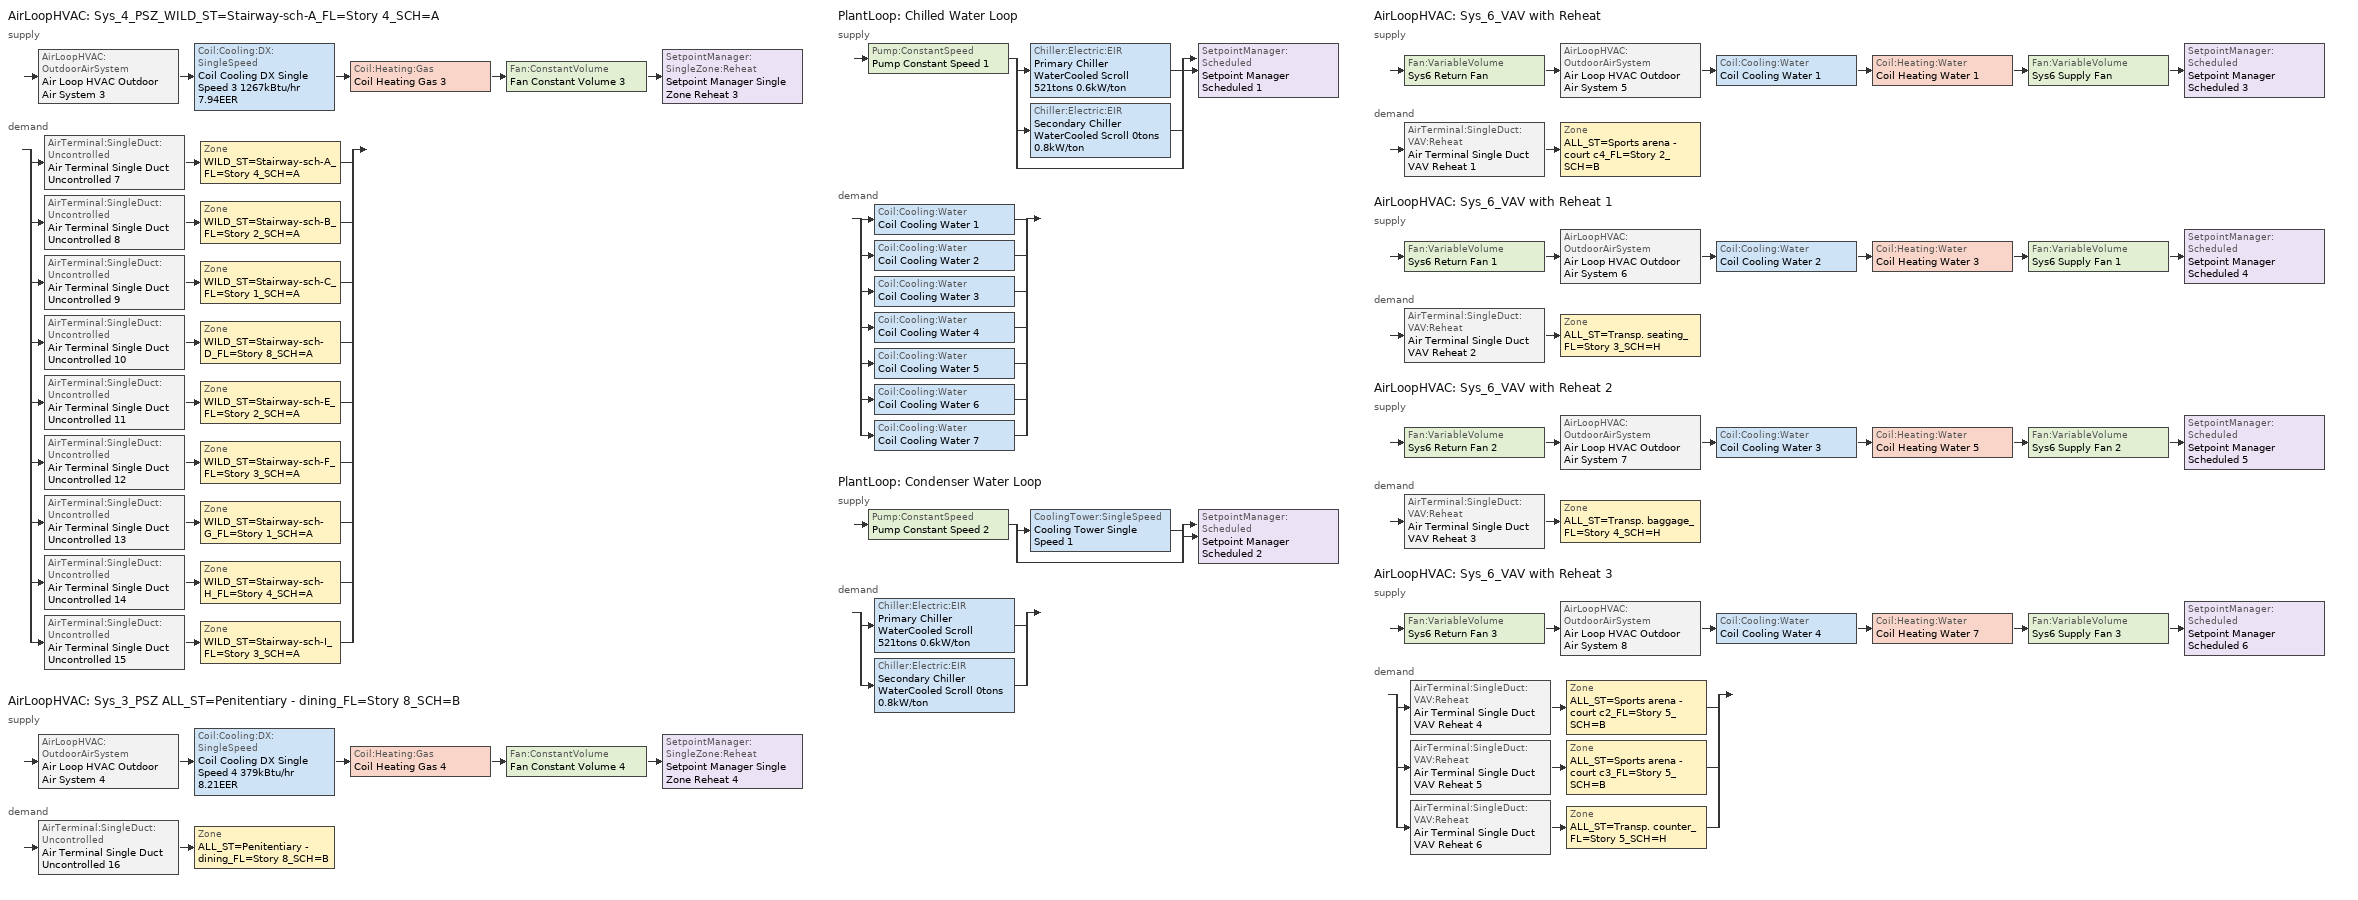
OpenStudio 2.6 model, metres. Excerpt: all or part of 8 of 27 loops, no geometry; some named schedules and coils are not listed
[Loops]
AirLoopHVAC 'Sys_4_PSZ_WILD_ST=Stairway-sch-A_FL=Story 4_SCH=A'
 supply: AirLoopHVAC:OutdoorAirSystem 'Air Loop HVAC Outdoor Air System 3' > Coil:Cooling:DX:SingleSpeed 'Coil Cooling DX Single Speed 3 1267kBtu/hr 7.94EER' > Coil:Heating:Gas 'Coil Heating Gas 3' > Fan:ConstantVolume 'Fan Constant Volume 3' > SetpointManager:SingleZone:Reheat 'Setpoint Manager Single Zone Reheat 3'
 demand: split
  | AirTerminal:SingleDuct:Uncontrolled 'Air Terminal Single Duct Uncontrolled 7' > Zone 'WILD_ST=Stairway-sch-A_FL=Story 4_SCH=A'
  | AirTerminal:SingleDuct:Uncontrolled 'Air Terminal Single Duct Uncontrolled 8' > Zone 'WILD_ST=Stairway-sch-B_FL=Story 2_SCH=A'
  | AirTerminal:SingleDuct:Uncontrolled 'Air Terminal Single Duct Uncontrolled 9' > Zone 'WILD_ST=Stairway-sch-C_FL=Story 1_SCH=A'
  | AirTerminal:SingleDuct:Uncontrolled 'Air Terminal Single Duct Uncontrolled 10' > Zone 'WILD_ST=Stairway-sch-D_FL=Story 8_SCH=A'
  | AirTerminal:SingleDuct:Uncontrolled 'Air Terminal Single Duct Uncontrolled 11' > Zone 'WILD_ST=Stairway-sch-E_FL=Story 2_SCH=A'
  | AirTerminal:SingleDuct:Uncontrolled 'Air Terminal Single Duct Uncontrolled 12' > Zone 'WILD_ST=Stairway-sch-F_FL=Story 3_SCH=A'
  | AirTerminal:SingleDuct:Uncontrolled 'Air Terminal Single Duct Uncontrolled 13' > Zone 'WILD_ST=Stairway-sch-G_FL=Story 1_SCH=A'
  | AirTerminal:SingleDuct:Uncontrolled 'Air Terminal Single Duct Uncontrolled 14' > Zone 'WILD_ST=Stairway-sch-H_FL=Story 4_SCH=A'
  | AirTerminal:SingleDuct:Uncontrolled 'Air Terminal Single Duct Uncontrolled 15' > Zone 'WILD_ST=Stairway-sch-I_FL=Story 3_SCH=A'
AirLoopHVAC 'Sys_3_PSZ ALL_ST=Penitentiary - dining_FL=Story 8_SCH=B'
 supply: AirLoopHVAC:OutdoorAirSystem 'Air Loop HVAC Outdoor Air System 4' > Coil:Cooling:DX:SingleSpeed 'Coil Cooling DX Single Speed 4 379kBtu/hr 8.21EER' > Coil:Heating:Gas 'Coil Heating Gas 4' > Fan:ConstantVolume 'Fan Constant Volume 4' > SetpointManager:SingleZone:Reheat 'Setpoint Manager Single Zone Reheat 4'
 demand: AirTerminal:SingleDuct:Uncontrolled 'Air Terminal Single Duct Uncontrolled 16' > Zone 'ALL_ST=Penitentiary - dining_FL=Story 8_SCH=B'
PlantLoop 'Chilled Water Loop'
 supply: Pump:ConstantSpeed 'Pump Constant Speed 1' > split
  | Chiller:Electric:EIR 'Primary Chiller WaterCooled Scroll 521tons 0.6kW/ton'
  | Chiller:Electric:EIR 'Secondary Chiller WaterCooled Scroll 0tons 0.8kW/ton'
  | bypass
  join > SetpointManager:Scheduled 'Setpoint Manager Scheduled 1'
 demand: split
  | Coil:Cooling:Water 'Coil Cooling Water 1'
  | Coil:Cooling:Water 'Coil Cooling Water 2'
  | Coil:Cooling:Water 'Coil Cooling Water 3'
  | Coil:Cooling:Water 'Coil Cooling Water 4'
  | Coil:Cooling:Water 'Coil Cooling Water 5'
  | Coil:Cooling:Water 'Coil Cooling Water 6'
  | Coil:Cooling:Water 'Coil Cooling Water 7'
PlantLoop 'Condenser Water Loop'
 supply: Pump:ConstantSpeed 'Pump Constant Speed 2' > split
  | CoolingTower:SingleSpeed 'Cooling Tower Single Speed 1'
  | bypass
  join > SetpointManager:Scheduled 'Setpoint Manager Scheduled 2'
 demand: split
  | Chiller:Electric:EIR 'Primary Chiller WaterCooled Scroll 521tons 0.6kW/ton'
  | Chiller:Electric:EIR 'Secondary Chiller WaterCooled Scroll 0tons 0.8kW/ton'
AirLoopHVAC 'Sys_6_VAV with Reheat'
 supply: Fan:VariableVolume 'Sys6 Return Fan' > AirLoopHVAC:OutdoorAirSystem 'Air Loop HVAC Outdoor Air System 5' > Coil:Cooling:Water 'Coil Cooling Water 1' > Coil:Heating:Water 'Coil Heating Water 1' > Fan:VariableVolume 'Sys6 Supply Fan' > SetpointManager:Scheduled 'Setpoint Manager Scheduled 3'
 demand: AirTerminal:SingleDuct:VAV:Reheat 'Air Terminal Single Duct VAV Reheat 1' > Zone 'ALL_ST=Sports arena - court c4_FL=Story 2_SCH=B'
AirLoopHVAC 'Sys_6_VAV with Reheat 1'
 supply: Fan:VariableVolume 'Sys6 Return Fan 1' > AirLoopHVAC:OutdoorAirSystem 'Air Loop HVAC Outdoor Air System 6' > Coil:Cooling:Water 'Coil Cooling Water 2' > Coil:Heating:Water 'Coil Heating Water 3' > Fan:VariableVolume 'Sys6 Supply Fan 1' > SetpointManager:Scheduled 'Setpoint Manager Scheduled 4'
 demand: AirTerminal:SingleDuct:VAV:Reheat 'Air Terminal Single Duct VAV Reheat 2' > Zone 'ALL_ST=Transp. seating_FL=Story 3_SCH=H'
AirLoopHVAC 'Sys_6_VAV with Reheat 2'
 supply: Fan:VariableVolume 'Sys6 Return Fan 2' > AirLoopHVAC:OutdoorAirSystem 'Air Loop HVAC Outdoor Air System 7' > Coil:Cooling:Water 'Coil Cooling Water 3' > Coil:Heating:Water 'Coil Heating Water 5' > Fan:VariableVolume 'Sys6 Supply Fan 2' > SetpointManager:Scheduled 'Setpoint Manager Scheduled 5'
 demand: AirTerminal:SingleDuct:VAV:Reheat 'Air Terminal Single Duct VAV Reheat 3' > Zone 'ALL_ST=Transp. baggage_FL=Story 4_SCH=H'
AirLoopHVAC 'Sys_6_VAV with Reheat 3'
 supply: Fan:VariableVolume 'Sys6 Return Fan 3' > AirLoopHVAC:OutdoorAirSystem 'Air Loop HVAC Outdoor Air System 8' > Coil:Cooling:Water 'Coil Cooling Water 4' > Coil:Heating:Water 'Coil Heating Water 7' > Fan:VariableVolume 'Sys6 Supply Fan 3' > SetpointManager:Scheduled 'Setpoint Manager Scheduled 6'
 demand: split
  | AirTerminal:SingleDuct:VAV:Reheat 'Air Terminal Single Duct VAV Reheat 4' > Zone 'ALL_ST=Sports arena - court c2_FL=Story 5_SCH=B'
  | AirTerminal:SingleDuct:VAV:Reheat 'Air Terminal Single Duct VAV Reheat 5' > Zone 'ALL_ST=Sports arena - court c3_FL=Story 5_SCH=B'
  | AirTerminal:SingleDuct:VAV:Reheat 'Air Terminal Single Duct VAV Reheat 6' > Zone 'ALL_ST=Transp. counter_FL=Story 5_SCH=H'
[Sizing:Zone] Zone Cooling Design Supply Air Temperature Input Method=SupplyAirTemperature; Zone Cooling Design Supply Air Temperature {C}=13; Zone Cooling Design Supply Air Temperature Difference {deltaC}=11.11; Zone Heating Design Supply Air Temperature Input Method=SupplyAirTemperature; Zone Heating Design Supply Air Temperature {C}=43; Zone Heating Design Supply Air Temperature Difference {deltaC}=11.11; Zone Cooling Design Supply Air Humidity Ratio {kg-H2O/kg-air}=0.0085; Zone Heating Design Supply Air Humidity Ratio {kg-H2O/kg-air}=0.008; Zone Heating Sizing Factor=1.3; Zone Cooling Sizing Factor=1.1; Cooling Design Air Flow Method=DesignDay; Heating Design Air Flow Method=DesignDay; Account for Dedicated Outdoor Air System=No; Dedicated Outdoor Air System Control Strategy=NeutralSupplyAir; Dedicated Outdoor Air Low Setpoint Temperature for Design {C}=autosize; Dedicated Outdoor Air High Setpoint Temperature for Design {C}=autosize
ALL_ST=Penitentiary - dining_FL=Story 8_SCH=B; ALL_ST=Sports arena - court c2_FL=Story 5_SCH=B; ALL_ST=Sports arena - court c3_FL=Story 5_SCH=B; ALL_ST=Sports arena - court c4_FL=Story 2_SCH=B; ALL_ST=Transp. baggage_FL=Story 4_SCH=H; ALL_ST=Transp. counter_FL=Story 5_SCH=H; ALL_ST=Transp. seating_FL=Story 3_SCH=H; WILD_ST=Stairway-sch-A_FL=Story 4_SCH=A; WILD_ST=Stairway-sch-B_FL=Story 2_SCH=A; WILD_ST=Stairway-sch-C_FL=Story 1_SCH=A; WILD_ST=Stairway-sch-D_FL=Story 8_SCH=A; WILD_ST=Stairway-sch-E_FL=Story 2_SCH=A; WILD_ST=Stairway-sch-F_FL=Story 3_SCH=A; WILD_ST=Stairway-sch-G_FL=Story 1_SCH=A; WILD_ST=Stairway-sch-H_FL=Story 4_SCH=A; WILD_ST=Stairway-sch-I_FL=Story 3_SCH=A
[Zone equipment]
ALL_ST=Penitentiary - dining_FL=Story 8_SCH=B: Air Terminal Single Duct Uncontrolled 16, Zone HVAC Baseboard Convective Water 16
ALL_ST=Sports arena - court c2_FL=Story 5_SCH=B: Air Terminal Single Duct VAV Reheat 4, Zone HVAC Baseboard Convective Water 20
ALL_ST=Sports arena - court c3_FL=Story 5_SCH=B: Air Terminal Single Duct VAV Reheat 5, Zone HVAC Baseboard Convective Water 21
ALL_ST=Sports arena - court c4_FL=Story 2_SCH=B: Air Terminal Single Duct VAV Reheat 1, Zone HVAC Baseboard Convective Water 17
ALL_ST=Transp. baggage_FL=Story 4_SCH=H: Air Terminal Single Duct VAV Reheat 3, Zone HVAC Baseboard Convective Water 19
ALL_ST=Transp. counter_FL=Story 5_SCH=H: Air Terminal Single Duct VAV Reheat 6, Zone HVAC Baseboard Convective Water 22
ALL_ST=Transp. seating_FL=Story 3_SCH=H: Air Terminal Single Duct VAV Reheat 2, Zone HVAC Baseboard Convective Water 18
WILD_ST=Stairway-sch-A_FL=Story 4_SCH=A: Air Terminal Single Duct Uncontrolled 7, Zone HVAC Baseboard Convective Water 7
WILD_ST=Stairway-sch-B_FL=Story 2_SCH=A: Air Terminal Single Duct Uncontrolled 8, Zone HVAC Baseboard Convective Water 8
WILD_ST=Stairway-sch-C_FL=Story 1_SCH=A: Air Terminal Single Duct Uncontrolled 9, Zone HVAC Baseboard Convective Water 9
WILD_ST=Stairway-sch-D_FL=Story 8_SCH=A: Air Terminal Single Duct Uncontrolled 10, Zone HVAC Baseboard Convective Water 10
WILD_ST=Stairway-sch-E_FL=Story 2_SCH=A: Air Terminal Single Duct Uncontrolled 11, Zone HVAC Baseboard Convective Water 11
WILD_ST=Stairway-sch-F_FL=Story 3_SCH=A: Air Terminal Single Duct Uncontrolled 12, Zone HVAC Baseboard Convective Water 12
WILD_ST=Stairway-sch-G_FL=Story 1_SCH=A: Air Terminal Single Duct Uncontrolled 13, Zone HVAC Baseboard Convective Water 13
WILD_ST=Stairway-sch-H_FL=Story 4_SCH=A: Air Terminal Single Duct Uncontrolled 14, Zone HVAC Baseboard Convective Water 14
WILD_ST=Stairway-sch-I_FL=Story 3_SCH=A: Air Terminal Single Duct Uncontrolled 15, Zone HVAC Baseboard Convective Water 15
[PlantLoop] Glycol Concentration=0; Plant Loop Volume {m3}=Autocalculate; Load Distribution Scheme=Optimal
Chilled Water Loop; Condenser Water Loop
[Sizing:Plant] Loop Design Temperature Difference {deltaC}=6; Sizing Option=NonCoincident; Zone Timesteps in Averaging Window=1; Coincident Sizing Factor Mode=None
Name | Loop Type | Design Loop Exit Temperature {C}
Chilled Water Loop | Cooling | 7
Condenser Water Loop | Condenser | 29
[AirLoopHVAC] Design Supply Air Flow Rate {m3/s}=AutoSize
Name | Availability Schedule
Sys_4_PSZ_WILD_ST=Stairway-sch-A_FL=Story 4_SCH=A | Sys_4_PSZ_WILD_ST=Stairway-sch-A_FL=Story 4_SCH=A Occ Sch
Sys_3_PSZ ALL_ST=Penitentiary - dining_FL=Story 8_SCH=B | Sys_3_PSZ ALL_ST=Penitentiary - dining_FL=Story 8_SCH=B Occ Sch
Sys_6_VAV with Reheat | Sys_6_VAV with Reheat Occ Sch
Sys_6_VAV with Reheat 1 | Sys_6_VAV with Reheat 1 Occ Sch
Sys_6_VAV with Reheat 2 | Sys_6_VAV with Reheat 2 Occ Sch
Sys_6_VAV with Reheat 3 | Sys_6_VAV with Reheat 3 Occ Sch
[Sizing:System] Type of Load to Size On=Sensible; Design Outdoor Air Flow Rate {m3/s}=Autosize; Preheat Design Temperature {C}=7; Preheat Design Humidity Ratio {kg-H2O/kg-Air}=0.008; Precool Design Humidity Ratio {kg-H2O/kg-Air}=0.008; Central Cooling Design Supply Air Temperature {C}=13; Sizing Option=NonCoincident; 100% Outdoor Air in Cooling=No; 100% Outdoor Air in Heating=No; Central Cooling Design Supply Air Humidity Ratio {kg-H2O/kg-Air}=0.0085; Central Heating Design Supply Air Humidity Ratio {kg-H2O/kg-Air}=0.008; Cooling Design Air Flow Method=DesignDay; Cooling Design Air Flow Rate {m3/s}=0; Heating Design Air Flow Method=DesignDay; Heating Design Air Flow Rate {m3/s}=0; System Outdoor Air Method=ZoneSum; Zone Maximum Outdoor Air Fraction=1; Cooling Supply Air Flow Rate Per Floor Area {m3/s-m2}=0.00996765; Cooling Fraction of Autosized Cooling Supply Air Flow Rate=1; Cooling Supply Air Flow Rate Per Unit Cooling Capacity {m3/s-W}=3.94755e-05; Heating Supply Air Flow Rate Per Floor Area {m3/s-m2}=0.00996765; Heating Fraction of Autosized Heating Supply Air Flow Rate=1; Heating Fraction of Autosized Cooling Supply Air Flow Rate=1; Heating Supply Air Flow Rate Per Unit Heating Capacity {m3/s-W}=3.15882e-05; Cooling Design Capacity Method=CoolingDesignCapacity; Cooling Design Capacity {W}=autosize; Cooling Design Capacity Per Floor Area {W/m2}=234.7; Fraction of Autosized Cooling Design Capacity=1; Heating Design Capacity Method=HeatingDesignCapacity; Heating Design Capacity {W}=autosize; Heating Design Capacity Per Floor Area {W/m2}=157; Fraction of Autosized Heating Design Capacity=1; Central Cooling Capacity Control Method=OnOff
Name | Minimum System Air Flow Ratio | Precool Design Temperature {C} | Central Heating Design Supply Air Temperature {C}
Sys_4_PSZ_WILD_ST=Stairway-sch-A_FL=Story 4_SCH=A; Sys_3_PSZ ALL_ST=Penitentiary - dining_FL=Story 8_SCH=B | 1 | 13 | 43
Sys_6_VAV with Reheat; Sys_6_VAV with Reheat 1; Sys_6_VAV with Reheat 2; Sys_6_VAV with Reheat 3 | 0.3 | 12.8 | 13.1
[Fan:ConstantVolume] Availability Schedule=Always On Discrete; Fan Efficiency=0.39975; Pressure Rise {Pa}=640; Maximum Flow Rate {m3/s}=AutoSize; Motor Efficiency=0.615
Fan Constant Volume 3; Fan Constant Volume 4
[Coil:Heating:Gas] Availability Schedule=Always On Discrete; Gas Burner Efficiency=0.81; Nominal Capacity {W}=AutoSize; Parasitic Electric Load {W}=0; Part Load Fraction Correlation Curve=FURNACE-EFFPLR-NECB2011; Parasitic Gas Load {W}=0
Coil Heating Gas 3; Coil Heating Gas 4
[Coil:Cooling:DX:SingleSpeed] Availability Schedule=Always On Discrete; Rated Total Cooling Capacity {W}=autosize; Rated Sensible Heat Ratio=autosize; Rated Air Flow Rate {m3/s}=autosize; Rated Evaporator Fan Power Per Volume Flow Rate {W/(m3/s)}=773.3; Total Cooling Capacity Function of Temperature Curve=DXCOOL-NECB2011-REF-CAPFT; Total Cooling Capacity Function of Flow Fraction Curve=DXCOOL-NECB2011-REF-CAPFFLOW; Energy Input Ratio Function of Temperature Curve=DXCOOL-NECB2011-REF-COOLEIRFT; Energy Input Ratio Function of Flow Fraction Curve=DXCOOL-NECB2011-REF-COOLEIRFFLOW; Part Load Fraction Correlation Curve=DXCOOL-NECB2011-REF-COOLPLFFPLR; Condenser Type=AirCooled; Evaporative Condenser Effectiveness=0; Evaporative Condenser Air Flow Rate {m3/s}=Autosize; Evaporative Condenser Pump Rated Power Consumption {W}=Autosize; Crankcase Heater Capacity {W}=0; Maximum Outdoor Dry-Bulb Temperature for Crankcase Heater Operation {C}=0; Basin Heater Capacity {W/K}=0; Basin Heater Setpoint Temperature {C}=10
Name | Rated COP {W/W}
Coil Cooling DX Single Speed 3 1267kBtu/hr 7.94EER | 3.47228
Coil Cooling DX Single Speed 4 379kBtu/hr 8.21EER | 3.01912
[Controller:OutdoorAir] Minimum Outdoor Air Flow Rate {m3/s}=autosize; Maximum Outdoor Air Flow Rate {m3/s}=Autosize; Economizer Control Type=DifferentialEnthalpy; Economizer Control Action Type=ModulateFlow; Lockout Type=NoLockout; Minimum Limit Type=FixedMinimum; High Humidity Control=No
Name | Minimum Outdoor Air Schedule | Controller Mechanical Ventilation | Heat Recovery Bypass Control Type
Controller Outdoor Air 3 | Sys_4_PSZ_WILD_ST=Stairway-sch-A_FL=Story 4_SCH=A Occ Sch | Controller Mechanical Ventilation 3 | BypassWhenOAFlowGreaterThanMinimum
Controller Outdoor Air 4 | Sys_3_PSZ ALL_ST=Penitentiary - dining_FL=Story 8_SCH=B Occ Sch | Controller Mechanical Ventilation 4 | BypassWhenOAFlowGreaterThanMinimum
Controller Outdoor Air 5 | Sys_6_VAV with Reheat Occ Sch | Controller Mechanical Ventilation 5 | BypassWhenOAFlowGreaterThanMinimum
Controller Outdoor Air 6 | Sys_6_VAV with Reheat 1 Occ Sch | Controller Mechanical Ventilation 6 | BypassWhenOAFlowGreaterThanMinimum
Controller Outdoor Air 7 | Sys_6_VAV with Reheat 2 Occ Sch | Controller Mechanical Ventilation 7 | BypassWhenWithinEconomizerLimits
Controller Outdoor Air 8 | Sys_6_VAV with Reheat 3 Occ Sch | Controller Mechanical Ventilation 8 | BypassWhenOAFlowGreaterThanMinimum
[Controller:MechanicalVentilation] Availability Schedule=Always On Discrete; System Outdoor Air Method=ZoneSum
Controller Mechanical Ventilation 3; Controller Mechanical Ventilation 4; Controller Mechanical Ventilation 5; Controller Mechanical Ventilation 6; Controller Mechanical Ventilation 7; Controller Mechanical Ventilation 8
[AirLoopHVAC:OutdoorAirSystem]
Name | Controller
Air Loop HVAC Outdoor Air System 3 | Controller Outdoor Air 3
Air Loop HVAC Outdoor Air System 4 | Controller Outdoor Air 4
Air Loop HVAC Outdoor Air System 5 | Controller Outdoor Air 5
Air Loop HVAC Outdoor Air System 6 | Controller Outdoor Air 6
Air Loop HVAC Outdoor Air System 7 | Controller Outdoor Air 7
Air Loop HVAC Outdoor Air System 8 | Controller Outdoor Air 8
[SetpointManager:SingleZone:Reheat] Minimum Supply Air Temperature {C}=13; Maximum Supply Air Temperature {C}=43
Name | Control Zone
Setpoint Manager Single Zone Reheat 3 | WILD_ST=Stairway-sch-A_FL=Story 4_SCH=A
Setpoint Manager Single Zone Reheat 4 | ALL_ST=Penitentiary - dining_FL=Story 8_SCH=B
[AirTerminal:SingleDuct:Uncontrolled] Availability Schedule=Always On Discrete; Maximum Air Flow Rate {m3/s}=AutoSize
Air Terminal Single Duct Uncontrolled 7; Air Terminal Single Duct Uncontrolled 8; Air Terminal Single Duct Uncontrolled 9; Air Terminal Single Duct Uncontrolled 10; Air Terminal Single Duct Uncontrolled 11; Air Terminal Single Duct Uncontrolled 12; Air Terminal Single Duct Uncontrolled 13; Air Terminal Single Duct Uncontrolled 14; Air Terminal Single Duct Uncontrolled 15; Air Terminal Single Duct Uncontrolled 16
[Pump:ConstantSpeed] Rated Flow Rate {m3/s}=autosize; Rated Pump Head {Pa}=179352; Rated Power Consumption {W}=autosize; Fraction of Motor Inefficiencies to Fluid Stream=0; Pump Control Type=Intermittent; Design Power Sizing Method=PowerPerFlowPerPressure; Design Electric Power per Unit Flow Rate {W/(m3/s)}=348701.1; Design Shaft Power per Unit Flow Rate per Unit Head {W-s/m3-Pa}=1.28205
Name | Motor Efficiency
Pump Constant Speed 1 | 0.936
Pump Constant Speed 2 | 0.95
[Chiller:Electric:EIR] Cooling Capacity Function of Temperature Curve=WaterCooled_Scroll_CAPFT_NECB2011; Electric Input to Cooling Output Ratio Function of Temperature Curve=WaterCooled_Scroll_EIRFT_NECB2011; Electric Input to Cooling Output Ratio Function of Part Load Ratio Curve=WaterCooled_Scroll_EIRFPLR_NECB2011; Minimum Part Load Ratio=0.25; Minimum Unloading Ratio=0.25; Condenser Type=WaterCooled; Chiller Flow Mode=LeavingSetpointModulated; Design Heat Recovery Water Flow Rate {m3/s}=0; Sizing Factor=1; Basin Heater Capacity {W/K}=0; Basin Heater Setpoint Temperature {C}=10
Name | Reference Capacity {W} | Reference COP {W/W}
Primary Chiller WaterCooled Scroll 521tons 0.6kW/ton | 1.83398e+06 | 5.67258
Secondary Chiller WaterCooled Scroll 0tons 0.8kW/ton | 0.001 | 4.5032
[SetpointManager:Scheduled] Control Variable=Temperature
Name | Schedule
Setpoint Manager Scheduled 1 | CHW Temp
Setpoint Manager Scheduled 2 | CW Temp
Setpoint Manager Scheduled 3 | Supply Air Temp
Setpoint Manager Scheduled 4 | Supply Air Temp 1
Setpoint Manager Scheduled 5 | Supply Air Temp 2
Setpoint Manager Scheduled 6 | Supply Air Temp 3
[CoolingTower:SingleSpeed]
Cooling Tower Single Speed 1: Design Water Flow Rate {m3/s}=autosize; Design Air Flow Rate {m3/s}=autosize; Fan Power at Design Air Flow Rate {W}=autosize; U-Factor Times Area Value at Design Air Flow Rate {W/K}=autosize; Air Flow Rate in Free Convection Regime {m3/s}=autosize; U-Factor Times Area Value at Free Convection Air Flow Rate {W/K}=autosize; Performance Input Method=UFactorTimesAreaAndDesignWaterFlowRate; Free Convection Capacity {W}=0; Basin Heater Capacity {W/K}=0; Evaporation Loss Mode=LossFactor; Evaporation Loss Factor {percent/K}=0.2; Drift Loss Percent {percent}=0.008; Blowdown Calculation Mode=ConcentrationRatio; Blowdown Concentration Ratio=3; Capacity Control=FanCycling; Number of Cells=1; Cell Control=MinimalCell; Cell Minimum  Water Flow Rate Fraction=0.33; Cell Maximum Water Flow Rate Fraction=2.5; Sizing Factor=1; Free Convection Air Flow Rate Sizing Factor=0.1; Free Convection U-Factor Times Area Value Sizing Factor=0.1; Heat Rejection Capacity and Nominal Capacity Sizing Ratio=1.25; Free Convection Nominal Capacity Sizing Factor=0.1; Design Inlet Air Dry-Bulb Temperature {C}=35; Design Inlet Air Wet-Bulb Temperature {C}=24; Design Approach Temperature {deltaC}=5; Design Range Temperature {deltaC}=6
[Fan:VariableVolume] Availability Schedule=Always On Discrete; Maximum Flow Rate {m3/s}=Autosize; Fan Power Minimum Flow Rate Input Method=Fraction; Fan Power Minimum Air Flow Rate {m3/s}=0; Motor In Airstream Fraction=1; Fan Power Coefficient 5=0
Name | Fan Efficiency | Pressure Rise {Pa} | Fan Power Minimum Flow Fraction | Motor Efficiency | Fan Power Coefficient 1 | Fan Power Coefficient 2 | Fan Power Coefficient 3 | Fan Power Coefficient 4
Sys6 Supply Fan; Sys6 Supply Fan 2 | 0.549965 | 1000 | 0.68 | 0.8461 | -2.4176 | 9.5874 | -11.559 | 5.4009
Sys6 Return Fan; Sys6 Return Fan 1; Sys6 Return Fan 2; Sys6 Return Fan 3 | 0.299975 | 250 | 0.68 | 0.4615 | -2.4176 | 9.5874 | -11.559 | 5.4009
Sys6 Supply Fan 1; Sys6 Supply Fan 3 | 0.549965 | 1000 | 0.5 | 0.8461 | -4.1457 | 16.803 | -19.471 | 7.8488
[Coil:Cooling:Water] Availability Schedule=Always On Discrete
Coil Cooling Water 1; Coil Cooling Water 2; Coil Cooling Water 3; Coil Cooling Water 4; Coil Cooling Water 5; Coil Cooling Water 6; Coil Cooling Water 7
[Controller:WaterCoil] Action=Reverse; Minimum Actuated Flow {m3/s}=0
Name | Water Coil
Controller Water Coil 2 | Coil Cooling Water 1
Controller Water Coil 5 | Coil Cooling Water 2
Controller Water Coil 8 | Coil Cooling Water 3
Controller Water Coil 11 | Coil Cooling Water 4
Controller Water Coil 16 | Coil Cooling Water 5
Controller Water Coil 23 | Coil Cooling Water 6
Controller Water Coil 29 | Coil Cooling Water 7
[AirTerminal:SingleDuct:VAV:Reheat] Availability Schedule=Always On Discrete; Maximum Air Flow Rate {m3/s}=AutoSize; Zone Minimum Air Flow Input Method=Constant; Constant Minimum Air Flow Fraction=0.3; Maximum Hot Water or Steam Flow Rate {m3/s}=AutoSize; Minimum Hot Water or Steam Flow Rate {m3/s}=0; Convergence Tolerance=0.001; Damper Heating Action=Normal; Maximum Flow per Zone Floor Area During Reheat {m3/s-m2}=AutoSize; Control For Outdoor Air=No
Name | Fixed Minimum Air Flow Rate {m3/s} | Reheat Coil | Maximum Flow Fraction During Reheat | Maximum Reheat Air Temperature {C}
Air Terminal Single Duct VAV Reheat 1 | 3.75 | Coil Heating Water 2 | AutoSize | 43
Air Terminal Single Duct VAV Reheat 2 | 5 | Coil Heating Water 4 | AutoSize | 43
Air Terminal Single Duct VAV Reheat 3 | 3.75 | Coil Heating Water 6 | AutoSize | 43
Air Terminal Single Duct VAV Reheat 4 | 3.75 | Coil Heating Water 8 | 0.5 | 43
Air Terminal Single Duct VAV Reheat 5 | 3.75 | Coil Heating Water 9 | 0.5 | 18
Air Terminal Single Duct VAV Reheat 6 | 5 | Coil Heating Water 10 | 0.5 | 43
[Schedule:Ruleset]
Name | Default Day Schedule | Summer Design Day Schedule | Winter Design Day Schedule
CHW Temp | Schedule Day 3
CW Temp | Schedule Day 4
Supply Air Temp | Supply Air Temp Default
Supply Air Temp 1 | Supply Air Temp Default 1
Supply Air Temp 2 | Supply Air Temp Default 2
Supply Air Temp 3 | Supply Air Temp Default 3
Sys_3_PSZ ALL_ST=Penitentiary - dining_FL=Story 8_SCH=B Occ Sch | Sys_3_PSZ ALL_ST=Penitentiary - dining_FL=Story 8_SCH=B Occ Sch Default | Sys_3_PSZ ALL_ST=Penitentiary - dining_FL=Story 8_SCH=B Occ Sch Summer Design Day | Sys_3_PSZ ALL_ST=Penitentiary - dining_FL=Story 8_SCH=B Occ Sch Winter Design Day
Sys_4_PSZ_WILD_ST=Stairway-sch-A_FL=Story 4_SCH=A Occ Sch | Sys_4_PSZ_WILD_ST=Stairway-sch-A_FL=Story 4_SCH=A Occ Sch Default | Sys_4_PSZ_WILD_ST=Stairway-sch-A_FL=Story 4_SCH=A Occ Sch Summer Design Day | Sys_4_PSZ_WILD_ST=Stairway-sch-A_FL=Story 4_SCH=A Occ Sch Winter Design Day
Sys_6_VAV with Reheat Occ Sch | Sys_6_VAV with Reheat Occ Sch Default | Sys_6_VAV with Reheat Occ Sch Summer Design Day | Sys_6_VAV with Reheat Occ Sch Winter Design Day
Sys_6_VAV with Reheat 1 Occ Sch | Sys_6_VAV with Reheat 1 Occ Sch Default | Sys_6_VAV with Reheat 1 Occ Sch Summer Design Day | Sys_6_VAV with Reheat 1 Occ Sch Winter Design Day
Sys_6_VAV with Reheat 2 Occ Sch | Sys_6_VAV with Reheat 2 Occ Sch Default | Sys_6_VAV with Reheat 2 Occ Sch Summer Design Day | Sys_6_VAV with Reheat 2 Occ Sch Winter Design Day
Sys_6_VAV with Reheat 3 Occ Sch | Sys_6_VAV with Reheat 3 Occ Sch Default | Sys_6_VAV with Reheat 3 Occ Sch Summer Design Day | Sys_6_VAV with Reheat 3 Occ Sch Winter Design Day
[Schedule:Day]
Schedule Day 3; wkdCHW Temp 1; satCHW Temp 1; sunCHW Temp 1: 1, 0, 7, 2, 0, 7, 3, 0, 7, 4, 0, 7, 5, 0, 7, 6, 0, 7, 7, 0, 7, 8, 0, 7, 9, 0, 7, 10, 0, 7, 11, 0, 7, 12, 0, 7, 13, 0, 7, 14, 0, 7, 15, 0, 7, 16, 0, 7, 17, 0, 7, 18, 0, 7, 19, 0, 7, 20, 0, 7, 21, 0, 7, 22, 0, 7, 23, 0, 7, 24, 0, 7
Schedule Day 4; wkdCW Temp 1; satCW Temp 1; sunCW Temp 1: 1, 0, 29, 2, 0, 29, 3, 0, 29, 4, 0, 29, 5, 0, 29, 6, 0, 29, 7, 0, 29, 8, 0, 29, 9, 0, 29, 10, 0, 29, 11, 0, 29, 12, 0, 29, 13, 0, 29, 14, 0, 29, 15, 0, 29, 16, 0, 29, 17, 0, 29, 18, 0, 29, 19, 0, 29, 20, 0, 29, 21, 0, 29, 22, 0, 29, 23, 0, 29, 24, 0, 29
Supply Air Temp Default; Supply Air Temp Default 1; Supply Air Temp Default 2; Supply Air Temp Default 3: 24, 0, 13
Sys_3_PSZ ALL_ST=Penitentiary - dining_FL=Story 8_SCH=B Occ Sch Default; Sys_3_PSZ ALL_ST=Penitentiary - dining_FL=Story 8_SCH=B Occ Sch Winter Design Day; Sys_3_PSZ ALL_ST=Penitentiary - dining_FL=Story 8_SCH=B Occ Sch Summer Design Day; Sys_4_PSZ_WILD_ST=Stairway-sch-A_FL=Story 4_SCH=A Occ Sch Default; Sys_4_PSZ_WILD_ST=Stairway-sch-A_FL=Story 4_SCH=A Occ Sch Winter Design Day; Sys_4_PSZ_WILD_ST=Stairway-sch-A_FL=Story 4_SCH=A Occ Sch Summer Design Day; Sys_6_VAV with Reheat Occ Sch Default; Sys_6_VAV with Reheat Occ Sch Winter Design Day; Sys_6_VAV with Reheat Occ Sch Summer Design Day; Sys_6_VAV with Reheat 1 Occ Sch Default; Sys_6_VAV with Reheat 1 Occ Sch Winter Design Day; Sys_6_VAV with Reheat 1 Occ Sch Summer Design Day; Sys_6_VAV with Reheat 1 Occ Sch Monday; Sys_6_VAV with Reheat 1 Occ Sch Tuesday; Sys_6_VAV with Reheat 1 Occ Sch Wednesday; Sys_6_VAV with Reheat 1 Occ Sch Thursday; Sys_6_VAV with Reheat 1 Occ Sch Friday; Sys_6_VAV with Reheat 1 Occ Sch Saturday; Sys_6_VAV with Reheat 1 Occ Sch Sunday; Sys_6_VAV with Reheat 2 Occ Sch Default; Sys_6_VAV with Reheat 2 Occ Sch Winter Design Day; Sys_6_VAV with Reheat 2 Occ Sch Summer Design Day; Sys_6_VAV with Reheat 2 Occ Sch Monday; Sys_6_VAV with Reheat 2 Occ Sch Tuesday; Sys_6_VAV with Reheat 2 Occ Sch Wednesday; Sys_6_VAV with Reheat 2 Occ Sch Thursday; Sys_6_VAV with Reheat 2 Occ Sch Friday; Sys_6_VAV with Reheat 2 Occ Sch Saturday; Sys_6_VAV with Reheat 2 Occ Sch Sunday; Sys_6_VAV with Reheat 3 Occ Sch Default; Sys_6_VAV with Reheat 3 Occ Sch Winter Design Day; Sys_6_VAV with Reheat 3 Occ Sch Summer Design Day; Sys_6_VAV with Reheat 3 Occ Sch Monday; Sys_6_VAV with Reheat 3 Occ Sch Tuesday; Sys_6_VAV with Reheat 3 Occ Sch Wednesday; Sys_6_VAV with Reheat 3 Occ Sch Thursday; Sys_6_VAV with Reheat 3 Occ Sch Friday; Sys_6_VAV with Reheat 3 Occ Sch Saturday; Sys_6_VAV with Reheat 3 Occ Sch Sunday: 24, 0, 1
Sys_3_PSZ ALL_ST=Penitentiary - dining_FL=Story 8_SCH=B Occ Sch Monday; Sys_3_PSZ ALL_ST=Penitentiary - dining_FL=Story 8_SCH=B Occ Sch Tuesday; Sys_3_PSZ ALL_ST=Penitentiary - dining_FL=Story 8_SCH=B Occ Sch Wednesday; Sys_3_PSZ ALL_ST=Penitentiary - dining_FL=Story 8_SCH=B Occ Sch Thursday; Sys_3_PSZ ALL_ST=Penitentiary - dining_FL=Story 8_SCH=B Occ Sch Friday; Sys_6_VAV with Reheat Occ Sch Monday; Sys_6_VAV with Reheat Occ Sch Tuesday; Sys_6_VAV with Reheat Occ Sch Wednesday; Sys_6_VAV with Reheat Occ Sch Thursday; Sys_6_VAV with Reheat Occ Sch Friday: 1, 0, 1, 10, 0, 0, 24, 0, 1
Sys_3_PSZ ALL_ST=Penitentiary - dining_FL=Story 8_SCH=B Occ Sch Saturday; Sys_6_VAV with Reheat Occ Sch Saturday: 2, 0, 1, 10, 0, 0, 24, 0, 1
Sys_3_PSZ ALL_ST=Penitentiary - dining_FL=Story 8_SCH=B Occ Sch Sunday; Sys_6_VAV with Reheat Occ Sch Sunday: 1, 0, 0, 2, 0, 1, 11, 0, 0, 23, 0, 1, 24, 0, 0
Sys_4_PSZ_WILD_ST=Stairway-sch-A_FL=Story 4_SCH=A Occ Sch Monday; Sys_4_PSZ_WILD_ST=Stairway-sch-A_FL=Story 4_SCH=A Occ Sch Tuesday; Sys_4_PSZ_WILD_ST=Stairway-sch-A_FL=Story 4_SCH=A Occ Sch Wednesday; Sys_4_PSZ_WILD_ST=Stairway-sch-A_FL=Story 4_SCH=A Occ Sch Thursday; Sys_4_PSZ_WILD_ST=Stairway-sch-A_FL=Story 4_SCH=A Occ Sch Friday: 8, 0, 0, 19, 0, 1, 24, 0, 0
Sys_4_PSZ_WILD_ST=Stairway-sch-A_FL=Story 4_SCH=A Occ Sch Saturday; Sys_4_PSZ_WILD_ST=Stairway-sch-A_FL=Story 4_SCH=A Occ Sch Sunday: 24, 0, 0
[Schedule:Rule] Date Specification Type=DateRange; Start Month=1; Start Day=1; End Month=12
Name | Schedule Ruleset | Rule Order | Day Schedule | Apply Sunday | Apply Monday | Apply Tuesday | Apply Wednesday | Apply Thursday | Apply Friday | Apply Saturday | End Day
wkdCHW Temp rule | CHW Temp | 2 | wkdCHW Temp 1 | No | Yes | Yes | Yes | Yes | Yes | No | 31
satCHW Temprule | CHW Temp | 1 | satCHW Temp 1 | No | No | No | No | No | No | Yes | 31
sunCHW Temprule | CHW Temp | 0 | sunCHW Temp 1 | Yes | No | No | No | No | No | No | 31
wkdCW Temp rule | CW Temp | 2 | wkdCW Temp 1 | No | Yes | Yes | Yes | Yes | Yes | No | 31
satCW Temprule | CW Temp | 1 | satCW Temp 1 | No | No | No | No | No | No | Yes | 31
sunCW Temprule | CW Temp | 0 | sunCW Temp 1 | Yes | No | No | No | No | No | No | 31
Sys_3_PSZ ALL_ST=Penitentiary - dining_FL=Story 8_SCH=B Occ Sch Monday Rule | Sys_3_PSZ ALL_ST=Penitentiary - dining_FL=Story 8_SCH=B Occ Sch | 6 | Sys_3_PSZ ALL_ST=Penitentiary - dining_FL=Story 8_SCH=B Occ Sch Monday |  | Yes |  |  |  |  |  | 25
Sys_3_PSZ ALL_ST=Penitentiary - dining_FL=Story 8_SCH=B Occ Sch Tuesday Rule | Sys_3_PSZ ALL_ST=Penitentiary - dining_FL=Story 8_SCH=B Occ Sch | 5 | Sys_3_PSZ ALL_ST=Penitentiary - dining_FL=Story 8_SCH=B Occ Sch Tuesday |  |  | Yes |  |  |  |  | 26
Sys_3_PSZ ALL_ST=Penitentiary - dining_FL=Story 8_SCH=B Occ Sch Wednesday Rule | Sys_3_PSZ ALL_ST=Penitentiary - dining_FL=Story 8_SCH=B Occ Sch | 4 | Sys_3_PSZ ALL_ST=Penitentiary - dining_FL=Story 8_SCH=B Occ Sch Wednesday |  |  |  | Yes |  |  |  | 27
Sys_3_PSZ ALL_ST=Penitentiary - dining_FL=Story 8_SCH=B Occ Sch Thursday Rule | Sys_3_PSZ ALL_ST=Penitentiary - dining_FL=Story 8_SCH=B Occ Sch | 3 | Sys_3_PSZ ALL_ST=Penitentiary - dining_FL=Story 8_SCH=B Occ Sch Thursday |  |  |  |  | Yes |  |  | 28
Sys_3_PSZ ALL_ST=Penitentiary - dining_FL=Story 8_SCH=B Occ Sch Friday Rule | Sys_3_PSZ ALL_ST=Penitentiary - dining_FL=Story 8_SCH=B Occ Sch | 2 | Sys_3_PSZ ALL_ST=Penitentiary - dining_FL=Story 8_SCH=B Occ Sch Friday |  |  |  |  |  | Yes |  | 29
Sys_3_PSZ ALL_ST=Penitentiary - dining_FL=Story 8_SCH=B Occ Sch Saturday Rule | Sys_3_PSZ ALL_ST=Penitentiary - dining_FL=Story 8_SCH=B Occ Sch | 1 | Sys_3_PSZ ALL_ST=Penitentiary - dining_FL=Story 8_SCH=B Occ Sch Saturday |  |  |  |  |  |  | Yes | 30
Sys_3_PSZ ALL_ST=Penitentiary - dining_FL=Story 8_SCH=B Occ Sch Sunday Rule | Sys_3_PSZ ALL_ST=Penitentiary - dining_FL=Story 8_SCH=B Occ Sch | 0 | Sys_3_PSZ ALL_ST=Penitentiary - dining_FL=Story 8_SCH=B Occ Sch Sunday | Yes |  |  |  |  |  |  | 31
Sys_4_PSZ_WILD_ST=Stairway-sch-A_FL=Story 4_SCH=A Occ Sch Monday Rule | Sys_4_PSZ_WILD_ST=Stairway-sch-A_FL=Story 4_SCH=A Occ Sch | 6 | Sys_4_PSZ_WILD_ST=Stairway-sch-A_FL=Story 4_SCH=A Occ Sch Monday |  | Yes |  |  |  |  |  | 25
Sys_4_PSZ_WILD_ST=Stairway-sch-A_FL=Story 4_SCH=A Occ Sch Tuesday Rule | Sys_4_PSZ_WILD_ST=Stairway-sch-A_FL=Story 4_SCH=A Occ Sch | 5 | Sys_4_PSZ_WILD_ST=Stairway-sch-A_FL=Story 4_SCH=A Occ Sch Tuesday |  |  | Yes |  |  |  |  | 26
Sys_4_PSZ_WILD_ST=Stairway-sch-A_FL=Story 4_SCH=A Occ Sch Wednesday Rule | Sys_4_PSZ_WILD_ST=Stairway-sch-A_FL=Story 4_SCH=A Occ Sch | 4 | Sys_4_PSZ_WILD_ST=Stairway-sch-A_FL=Story 4_SCH=A Occ Sch Wednesday |  |  |  | Yes |  |  |  | 27
Sys_4_PSZ_WILD_ST=Stairway-sch-A_FL=Story 4_SCH=A Occ Sch Thursday Rule | Sys_4_PSZ_WILD_ST=Stairway-sch-A_FL=Story 4_SCH=A Occ Sch | 3 | Sys_4_PSZ_WILD_ST=Stairway-sch-A_FL=Story 4_SCH=A Occ Sch Thursday |  |  |  |  | Yes |  |  | 28
Sys_4_PSZ_WILD_ST=Stairway-sch-A_FL=Story 4_SCH=A Occ Sch Friday Rule | Sys_4_PSZ_WILD_ST=Stairway-sch-A_FL=Story 4_SCH=A Occ Sch | 2 | Sys_4_PSZ_WILD_ST=Stairway-sch-A_FL=Story 4_SCH=A Occ Sch Friday |  |  |  |  |  | Yes |  | 29
Sys_4_PSZ_WILD_ST=Stairway-sch-A_FL=Story 4_SCH=A Occ Sch Saturday Rule | Sys_4_PSZ_WILD_ST=Stairway-sch-A_FL=Story 4_SCH=A Occ Sch | 1 | Sys_4_PSZ_WILD_ST=Stairway-sch-A_FL=Story 4_SCH=A Occ Sch Saturday |  |  |  |  |  |  | Yes | 30
Sys_4_PSZ_WILD_ST=Stairway-sch-A_FL=Story 4_SCH=A Occ Sch Sunday Rule | Sys_4_PSZ_WILD_ST=Stairway-sch-A_FL=Story 4_SCH=A Occ Sch | 0 | Sys_4_PSZ_WILD_ST=Stairway-sch-A_FL=Story 4_SCH=A Occ Sch Sunday | Yes |  |  |  |  |  |  | 31
Sys_6_VAV with Reheat Occ Sch Monday Rule | Sys_6_VAV with Reheat Occ Sch | 6 | Sys_6_VAV with Reheat Occ Sch Monday |  | Yes |  |  |  |  |  | 25
Sys_6_VAV with Reheat Occ Sch Tuesday Rule | Sys_6_VAV with Reheat Occ Sch | 5 | Sys_6_VAV with Reheat Occ Sch Tuesday |  |  | Yes |  |  |  |  | 26
Sys_6_VAV with Reheat Occ Sch Wednesday Rule | Sys_6_VAV with Reheat Occ Sch | 4 | Sys_6_VAV with Reheat Occ Sch Wednesday |  |  |  | Yes |  |  |  | 27
Sys_6_VAV with Reheat Occ Sch Thursday Rule | Sys_6_VAV with Reheat Occ Sch | 3 | Sys_6_VAV with Reheat Occ Sch Thursday |  |  |  |  | Yes |  |  | 28
Sys_6_VAV with Reheat Occ Sch Friday Rule | Sys_6_VAV with Reheat Occ Sch | 2 | Sys_6_VAV with Reheat Occ Sch Friday |  |  |  |  |  | Yes |  | 29
Sys_6_VAV with Reheat Occ Sch Saturday Rule | Sys_6_VAV with Reheat Occ Sch | 1 | Sys_6_VAV with Reheat Occ Sch Saturday |  |  |  |  |  |  | Yes | 30
Sys_6_VAV with Reheat Occ Sch Sunday Rule | Sys_6_VAV with Reheat Occ Sch | 0 | Sys_6_VAV with Reheat Occ Sch Sunday | Yes |  |  |  |  |  |  | 31
Sys_6_VAV with Reheat 1 Occ Sch Monday Rule | Sys_6_VAV with Reheat 1 Occ Sch | 6 | Sys_6_VAV with Reheat 1 Occ Sch Monday |  | Yes |  |  |  |  |  | 25
Sys_6_VAV with Reheat 1 Occ Sch Tuesday Rule | Sys_6_VAV with Reheat 1 Occ Sch | 5 | Sys_6_VAV with Reheat 1 Occ Sch Tuesday |  |  | Yes |  |  |  |  | 26
Sys_6_VAV with Reheat 1 Occ Sch Wednesday Rule | Sys_6_VAV with Reheat 1 Occ Sch | 4 | Sys_6_VAV with Reheat 1 Occ Sch Wednesday |  |  |  | Yes |  |  |  | 27
Sys_6_VAV with Reheat 1 Occ Sch Thursday Rule | Sys_6_VAV with Reheat 1 Occ Sch | 3 | Sys_6_VAV with Reheat 1 Occ Sch Thursday |  |  |  |  | Yes |  |  | 28
Sys_6_VAV with Reheat 1 Occ Sch Friday Rule | Sys_6_VAV with Reheat 1 Occ Sch | 2 | Sys_6_VAV with Reheat 1 Occ Sch Friday |  |  |  |  |  | Yes |  | 29
Sys_6_VAV with Reheat 1 Occ Sch Saturday Rule | Sys_6_VAV with Reheat 1 Occ Sch | 1 | Sys_6_VAV with Reheat 1 Occ Sch Saturday |  |  |  |  |  |  | Yes | 30
Sys_6_VAV with Reheat 1 Occ Sch Sunday Rule | Sys_6_VAV with Reheat 1 Occ Sch | 0 | Sys_6_VAV with Reheat 1 Occ Sch Sunday | Yes |  |  |  |  |  |  | 31
Sys_6_VAV with Reheat 2 Occ Sch Monday Rule | Sys_6_VAV with Reheat 2 Occ Sch | 6 | Sys_6_VAV with Reheat 2 Occ Sch Monday |  | Yes |  |  |  |  |  | 25
Sys_6_VAV with Reheat 2 Occ Sch Tuesday Rule | Sys_6_VAV with Reheat 2 Occ Sch | 5 | Sys_6_VAV with Reheat 2 Occ Sch Tuesday |  |  | Yes |  |  |  |  | 26
Sys_6_VAV with Reheat 2 Occ Sch Wednesday Rule | Sys_6_VAV with Reheat 2 Occ Sch | 4 | Sys_6_VAV with Reheat 2 Occ Sch Wednesday |  |  |  | Yes |  |  |  | 27
Sys_6_VAV with Reheat 2 Occ Sch Thursday Rule | Sys_6_VAV with Reheat 2 Occ Sch | 3 | Sys_6_VAV with Reheat 2 Occ Sch Thursday |  |  |  |  | Yes |  |  | 28
Sys_6_VAV with Reheat 2 Occ Sch Friday Rule | Sys_6_VAV with Reheat 2 Occ Sch | 2 | Sys_6_VAV with Reheat 2 Occ Sch Friday |  |  |  |  |  | Yes |  | 29
Sys_6_VAV with Reheat 2 Occ Sch Saturday Rule | Sys_6_VAV with Reheat 2 Occ Sch | 1 | Sys_6_VAV with Reheat 2 Occ Sch Saturday |  |  |  |  |  |  | Yes | 30
Sys_6_VAV with Reheat 2 Occ Sch Sunday Rule | Sys_6_VAV with Reheat 2 Occ Sch | 0 | Sys_6_VAV with Reheat 2 Occ Sch Sunday | Yes |  |  |  |  |  |  | 31
Sys_6_VAV with Reheat 3 Occ Sch Monday Rule | Sys_6_VAV with Reheat 3 Occ Sch | 6 | Sys_6_VAV with Reheat 3 Occ Sch Monday |  | Yes |  |  |  |  |  | 25
Sys_6_VAV with Reheat 3 Occ Sch Tuesday Rule | Sys_6_VAV with Reheat 3 Occ Sch | 5 | Sys_6_VAV with Reheat 3 Occ Sch Tuesday |  |  | Yes |  |  |  |  | 26
Sys_6_VAV with Reheat 3 Occ Sch Wednesday Rule | Sys_6_VAV with Reheat 3 Occ Sch | 4 | Sys_6_VAV with Reheat 3 Occ Sch Wednesday |  |  |  | Yes |  |  |  | 27
Sys_6_VAV with Reheat 3 Occ Sch Thursday Rule | Sys_6_VAV with Reheat 3 Occ Sch | 3 | Sys_6_VAV with Reheat 3 Occ Sch Thursday |  |  |  |  | Yes |  |  | 28
Sys_6_VAV with Reheat 3 Occ Sch Friday Rule | Sys_6_VAV with Reheat 3 Occ Sch | 2 | Sys_6_VAV with Reheat 3 Occ Sch Friday |  |  |  |  |  | Yes |  | 29
Sys_6_VAV with Reheat 3 Occ Sch Saturday Rule | Sys_6_VAV with Reheat 3 Occ Sch | 1 | Sys_6_VAV with Reheat 3 Occ Sch Saturday |  |  |  |  |  |  | Yes | 30
Sys_6_VAV with Reheat 3 Occ Sch Sunday Rule | Sys_6_VAV with Reheat 3 Occ Sch | 0 | Sys_6_VAV with Reheat 3 Occ Sch Sunday | Yes |  |  |  |  |  |  | 31
[Schedule:Constant]
Always On Discrete: Value=1
[Curve:Biquadratic] Minimum Value of y=24
Name | Coefficient1 Constant | Coefficient2 x | Coefficient3 x**2 | Coefficient4 y | Coefficient5 y**2 | Coefficient6 x*y | Minimum Value of x | Maximum Value of x | Maximum Value of y
DXCOOL-NECB2011-REF-CAPFT | 0.867905 | 0.0142459 | 0.00055436 | -0.0075575 | 3.3e-05 | -0.0001918 | 13 | 24 | 46
DXCOOL-NECB2011-REF-COOLEIRFT | 0.116936 | 0.0284933 | -0.0004112 | 0.0214108 | 0.00016103 | -0.0006791 | 13 | 24 | 46
WaterCooled_Scroll_CAPFT_NECB2011 | 0.94418 | 0.0337102 | 9.75564e-05 | -0.00322114 | -4.91832e-05 | -0.000177584 | 5 | 10 | 35
WaterCooled_Scroll_EIRFT_NECB2011 | 0.727393 | -0.0118922 | 0.000541177 | 0.00187934 | 0.000473461 | -0.000711472 | 5 | 10 | 35
[Curve:Quadratic] Minimum Value of x=0; Maximum Value of x=1
Name | Coefficient1 Constant | Coefficient2 x | Coefficient3 x**2
DXCOOL-NECB2011-REF-CAPFFLOW; DXCOOL-NECB2011-REF-COOLEIRFFLOW | 1 | 0 | 0
WaterCooled_Scroll_EIRFPLR_NECB2011 | 0.04412 | 0.640367 | 0.319555
[Curve:Cubic] Maximum Value of x=1
Name | Coefficient1 Constant | Coefficient2 x | Coefficient3 x**2 | Coefficient4 x**3 | Minimum Value of x
DXCOOL-NECB2011-REF-COOLPLFFPLR | 0.0277 | 4.9151 | -8.184 | 4.2702 | 0.7
FURNACE-EFFPLR-NECB2011 | 0.7277 | 1.0667 | -1.5174 | 0.7282 | 0
